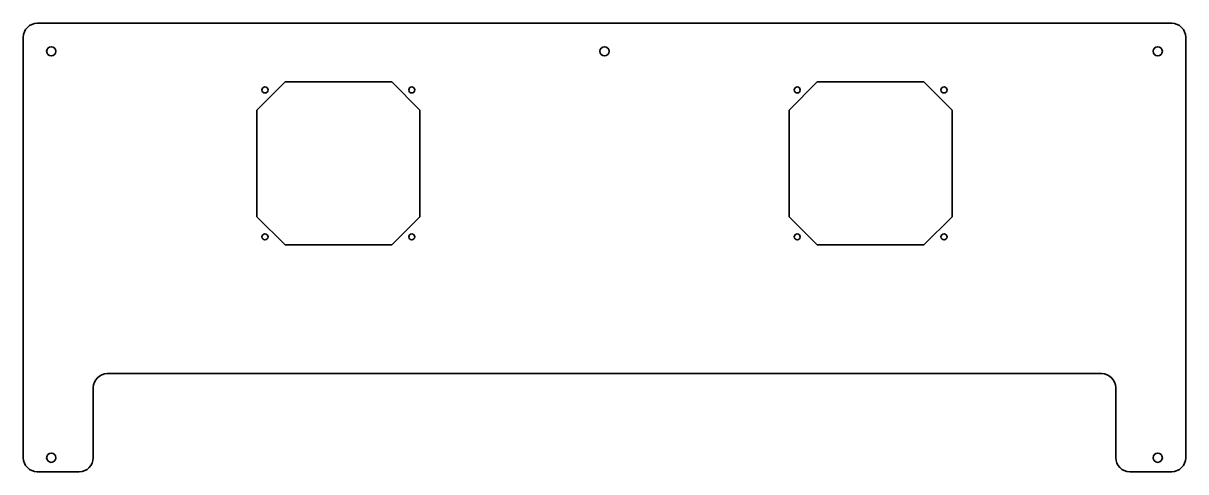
# Model space of a CAD drawing. Header units: inches. Extents: x 0 to 830, y 0 to 320.
import ezdxf

# ---------------------------------------------------------------- set-up
doc = ezdxf.new("R2010")
doc.units = ezdxf.units.IN
doc.header["$MEASUREMENT"] = 0
doc.layers.add('SIMUMAK Visible (ISO)', color=7, linetype='Continuous', lineweight=35)

# ---------------------------------------------------------------- blocks, each defined once
blk = doc.blocks.new('GLD-05-TAPAT01_Sheet_GLD-05-TAPAT01')
at = {"layer": 'SIMUMAK Visible (ISO)'}
for p, q in [((-405, 160), (405, 160)), ((-415, -150), (-415, 150)), ((415, 150), (415, -150)), ((-248.15, 98.09), (-228.09, 118.15)), ((-228.09, 118.15), (-151.91, 118.15)), ((-151.91, 118.15), (-131.85, 98.09)), ((131.85, 98.09), (151.91, 118.15)), ((151.91, 118.15), (228.09, 118.15)), ((228.09, 118.15), (248.15, 98.09)), ((-248.15, 21.91), (-248.15, 98.09)), ((-131.85, 98.09), (-131.85, 21.91)), ((131.85, 21.91), (131.85, 98.09)), ((248.15, 98.09), (248.15, 21.91)), ((-228.09, 1.85), (-248.15, 21.91)), ((-131.85, 21.91), (-151.91, 1.85)), ((151.91, 1.85), (131.85, 21.91)), ((248.15, 21.91), (228.09, 1.85)), ((-151.91, 1.85), (-228.09, 1.85)), ((228.09, 1.85), (151.91, 1.85)), ((-355, -90), (355, -90)), ((-365, -150), (-365, -100)), ((365, -100), (365, -150)), ((-405, -160), (-375, -160)), ((375, -160), (405, -160))]:
    blk.add_line(p, q, dxfattribs=at)
for centre, radius in [((-395, 140), 3.3), ((0, 140), 3.3), ((395, 140), 3.3), ((-242.4, 112.4), 2.15), ((-137.6, 112.4), 2.15), ((137.6, 112.4), 2.15), ((242.4, 112.4), 2.15), ((-242.4, 7.6), 2.15), ((-137.6, 7.6), 2.15), ((137.6, 7.6), 2.15), ((242.4, 7.6), 2.15), ((-395, -150), 3.3), ((395, -150), 3.3)]:
    blk.add_circle(centre, radius, dxfattribs=at)
at = {"layer": 'SIMUMAK Visible (ISO)', "extrusion": (0, 0, -1)}
for centre, start, end in [((405, 150), 360, 90), ((-405, 150), 90, 180), ((405, -150), 270, 0), ((375, -150), 180, 270), ((-375, -150), 270, 0), ((-405, -150), 180, 270)]:
    blk.add_arc(centre, 10, start, end, dxfattribs=at)
at = {"layer": 'SIMUMAK Visible (ISO)'}
for centre, start, end in [((-355, -100), 90, 180), ((355, -100), 0, 90)]:
    blk.add_arc(centre, 10, start, end, dxfattribs=at)

msp = doc.modelspace()

# ---------------------------------------------------------------- block references
msp.add_blockref('GLD-05-TAPAT01_Sheet_GLD-05-TAPAT01', (415, 160))

doc.saveas('drawing.dxf')
